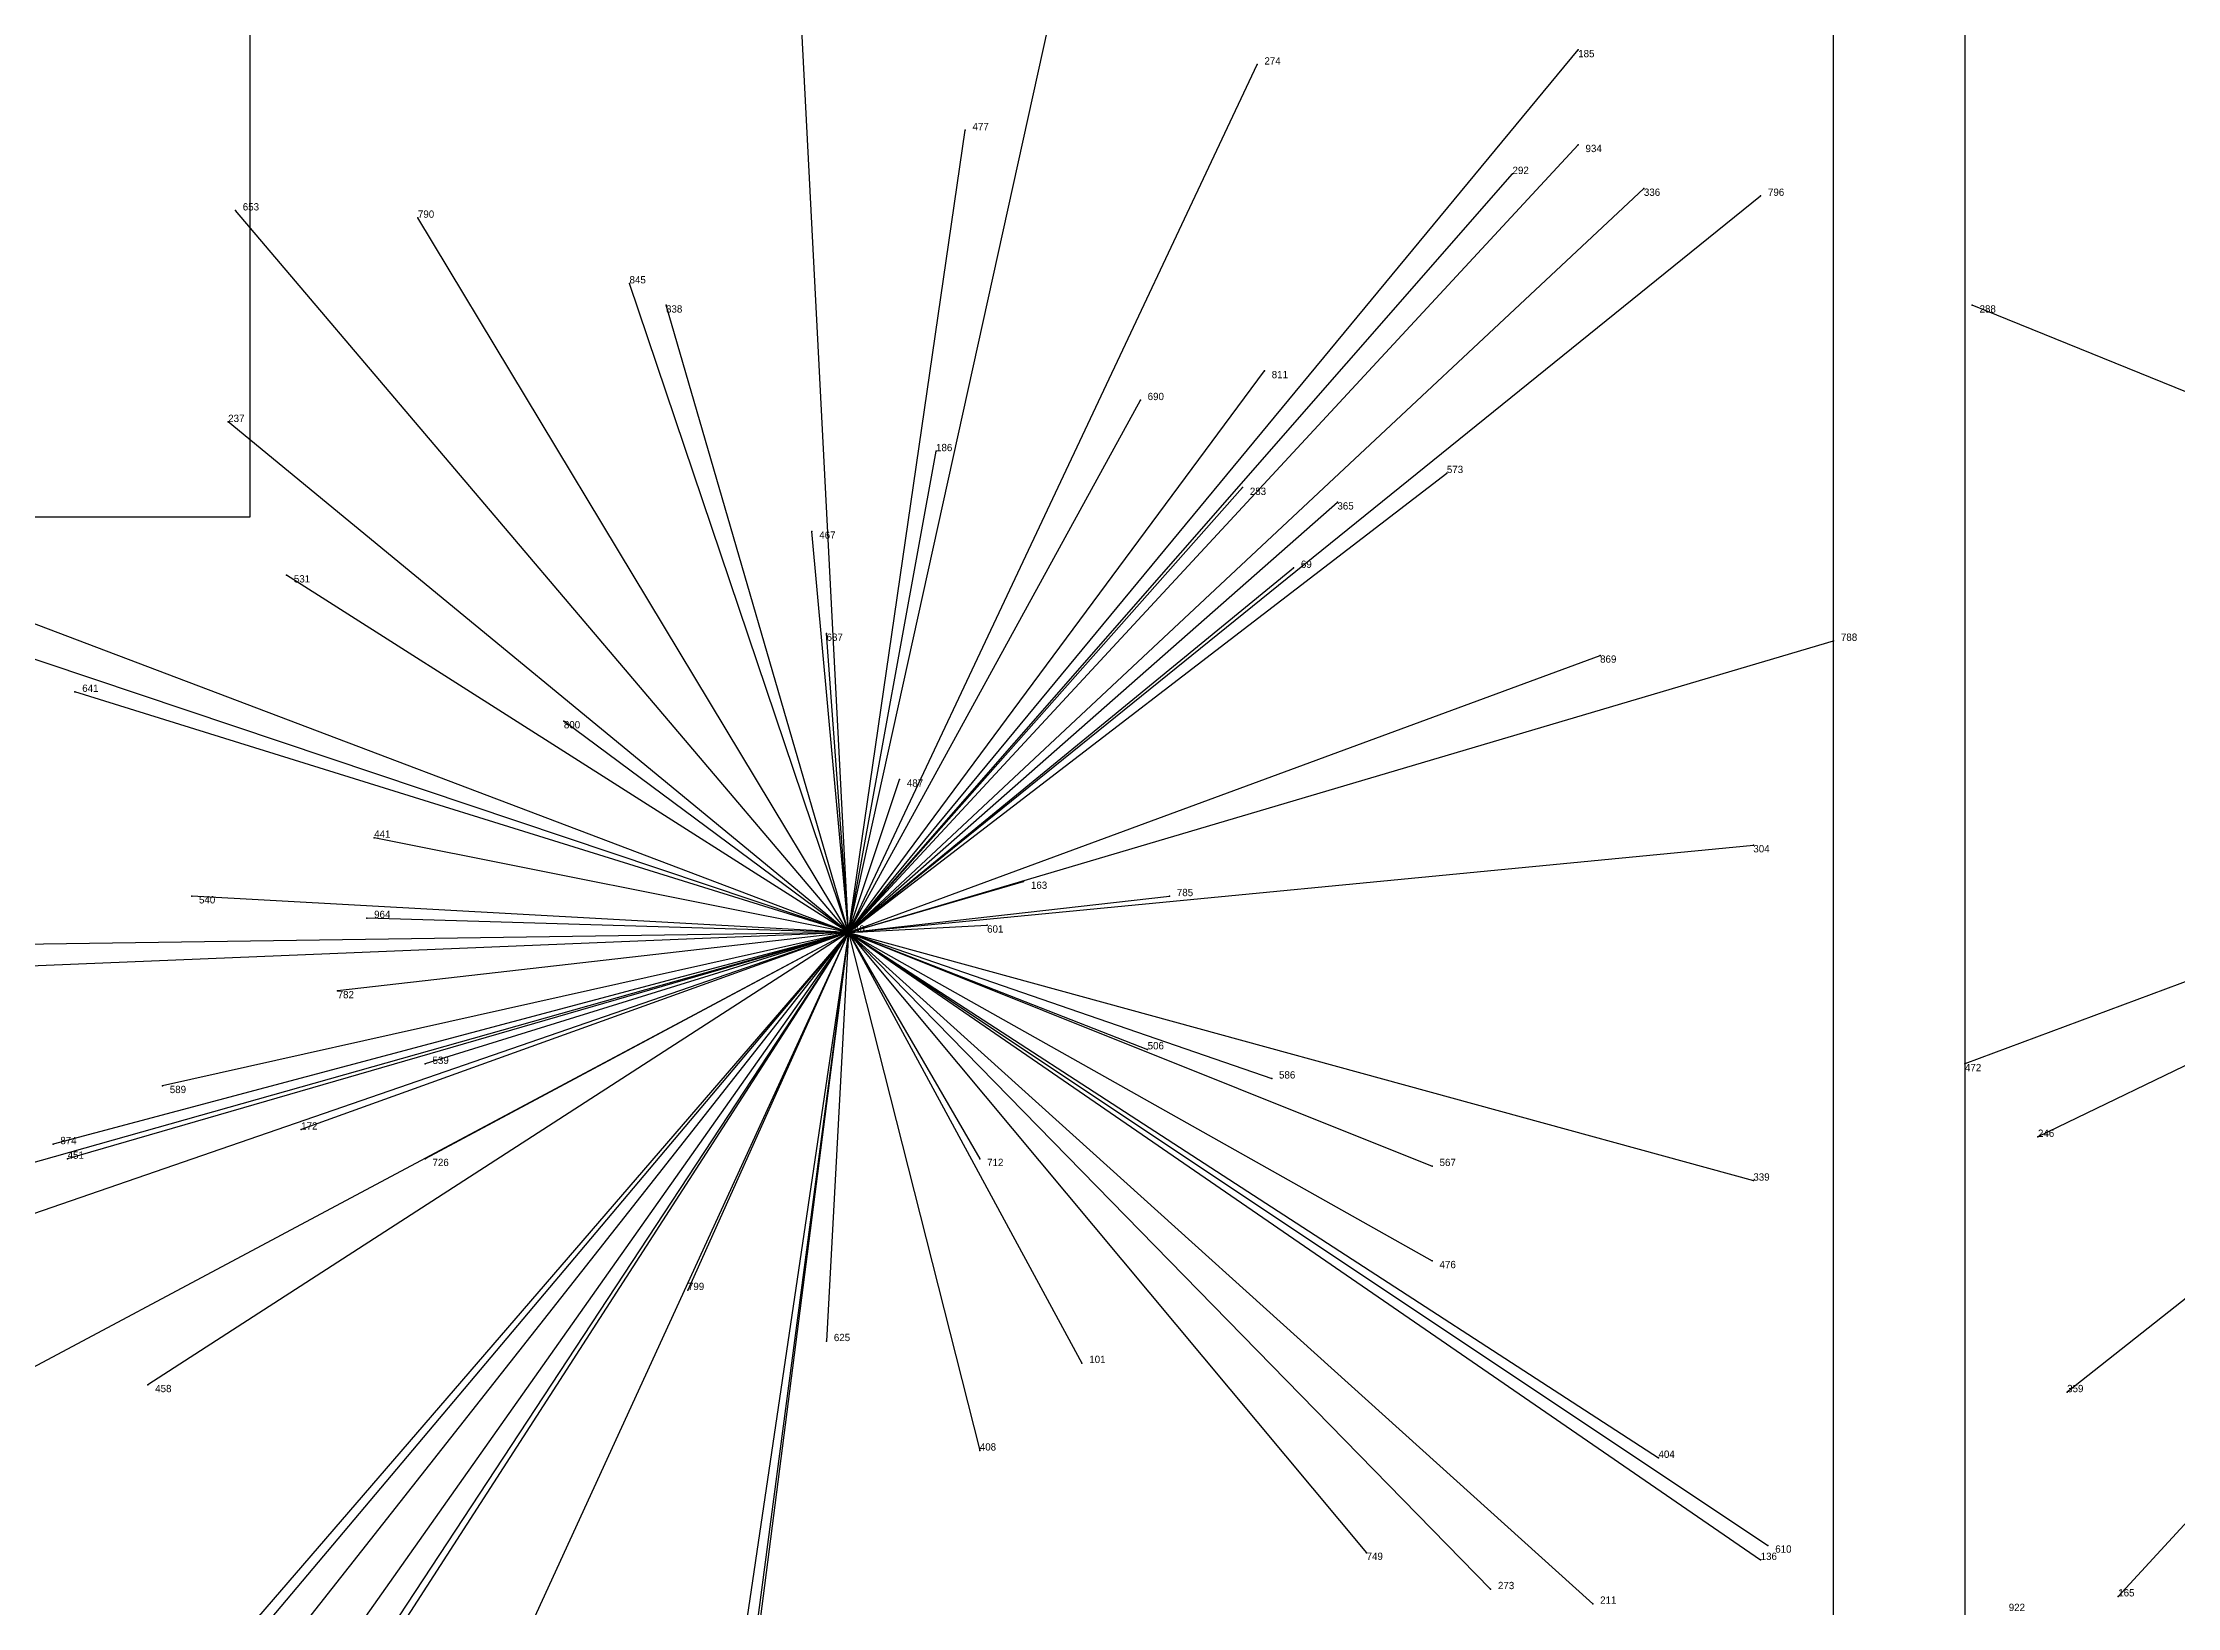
# Model space of a CAD drawing. Extents: x 0 to 1, y 0 to 1.
# Drawn here: x 0.4166 to 0.7091, y 0.5095 to 0.724 of the extents above; entities that cross this region are included whole.
import ezdxf

# ---------------------------------------------------------------- set-up
doc = ezdxf.new("R2010")
doc.units = 0
for name, color, linetype in [('Clients', 3, 'CONTINUOUS'), ('Facilities', 3, 'CONTINUOUS'), ('Facilities_lines', 3, 'CONTINUOUS'), ('Min_max_boxes', 1, 'CONTINUOUS'), ('Normals', 1, 'CONTINUOUS'), ('Source_points', 5, 'CONTINUOUS'), ('Text', 3, 'CONTINUOUS')]:
    doc.layers.add(name, color=color, linetype=linetype)

msp = doc.modelspace()

# ---------------------------------------------------------------- linework, layer by layer
at = {"layer": 'Clients', "color": 5}
for p in [(0.627, 0.723), (0.583, 0.721), (0.543, 0.712), (0.627, 0.71), (0.618, 0.706), (0.636, 0.704), (0.652, 0.703), (0.443, 0.701), (0.468, 0.7), (0.497, 0.691), (0.502, 0.688), (0.681, 0.688), (0.584, 0.679), (0.567, 0.675), (0.442, 0.672), (0.539, 0.668), (0.609, 0.665), (0.581, 0.663), (0.594, 0.661), (0.522, 0.657), (0.45, 0.651), (0.588, 0.652), (0.524, 0.643), (0.662, 0.642), (0.63, 0.64), (0.421, 0.635), (0.488, 0.631), (0.534, 0.623), (0.462, 0.615), (0.651, 0.614), (0.551, 0.609), (0.437, 0.607), (0.571, 0.607), (0.461, 0.604), (0.546, 0.603), (0.457, 0.594), (0.568, 0.586), (0.469, 0.584), (0.68, 0.584), (0.433, 0.581), (0.585, 0.582), (0.452, 0.575), (0.69, 0.574), (0.418, 0.573), (0.42, 0.571), (0.469, 0.571), (0.545, 0.571), (0.607, 0.57), (0.651, 0.568), (0.607, 0.557), (0.505, 0.553), (0.524, 0.546), (0.559, 0.543), (0.431, 0.54), (0.694, 0.539), (0.545, 0.531), (0.638, 0.53), (0.653, 0.518), (0.598, 0.517), (0.652, 0.516), (0.615, 0.512), (0.629, 0.51), (0.701, 0.511)]:
    msp.add_point(p, dxfattribs=at)
at = {"layer": 'Facilities', "color": 3}
msp.add_point((0.527, 0.602), dxfattribs=at)
at = {"layer": 'Facilities_lines', "color": 3}
for p, q in [((0.527, 0.602), (0.52, 0.738)), ((0.527, 0.602), (0.555, 0.729)), ((0.527, 0.602), (0.627, 0.723)), ((0.527, 0.602), (0.583, 0.721)), ((0.527, 0.602), (0.543, 0.712)), ((0.527, 0.602), (0.627, 0.71)), ((0.527, 0.602), (0.618, 0.706)), ((0.527, 0.602), (0.636, 0.704)), ((0.527, 0.602), (0.652, 0.703)), ((0.527, 0.602), (0.443, 0.701)), ((0.527, 0.602), (0.468, 0.7)), ((0.527, 0.602), (0.497, 0.691)), ((0.527, 0.602), (0.502, 0.688)), ((0.814, 0.634), (0.681, 0.688)), ((0.527, 0.602), (0.584, 0.679)), ((0.527, 0.602), (0.567, 0.675)), ((0.527, 0.602), (0.442, 0.672)), ((0.527, 0.602), (0.539, 0.668)), ((0.527, 0.602), (0.609, 0.665)), ((0.527, 0.602), (0.581, 0.663)), ((0.527, 0.602), (0.594, 0.661)), ((0.527, 0.602), (0.522, 0.657)), ((0.527, 0.602), (0.39, 0.654)), ((0.527, 0.602), (0.45, 0.651)), ((0.527, 0.602), (0.588, 0.652)), ((0.527, 0.602), (0.402, 0.644)), ((0.527, 0.602), (0.524, 0.643)), ((0.527, 0.602), (0.662, 0.642)), ((0.527, 0.602), (0.63, 0.64)), ((0.527, 0.602), (0.421, 0.635)), ((0.814, 0.634), (0.68, 0.584)), ((0.814, 0.634), (0.69, 0.574)), ((0.814, 0.634), (0.694, 0.539)), ((0.814, 0.634), (0.701, 0.511)), ((0.527, 0.602), (0.488, 0.631)), ((0.527, 0.602), (0.534, 0.623)), ((0.527, 0.602), (0.462, 0.615)), ((0.527, 0.602), (0.651, 0.614)), ((0.527, 0.602), (0.551, 0.609)), ((0.527, 0.602), (0.437, 0.607)), ((0.527, 0.602), (0.571, 0.607)), ((0.527, 0.602), (0.461, 0.604)), ((0.527, 0.602), (0.546, 0.603)), ((0.527, 0.602), (0.389, 0.6)), ((0.527, 0.602), (0.403, 0.567)), ((0.527, 0.602), (0.405, 0.597)), ((0.527, 0.602), (0.407, 0.538)), ((0.527, 0.602), (0.414, 0.563)), ((0.527, 0.602), (0.418, 0.573)), ((0.527, 0.602), (0.42, 0.571)), ((0.527, 0.602), (0.431, 0.54)), ((0.527, 0.602), (0.433, 0.493)), ((0.527, 0.602), (0.433, 0.459)), ((0.527, 0.602), (0.433, 0.581)), ((0.527, 0.602), (0.438, 0.476)), ((0.527, 0.602), (0.438, 0.464)), ((0.527, 0.602), (0.438, 0.489)), ((0.527, 0.602), (0.447, 0.507)), ((0.527, 0.602), (0.452, 0.575)), ((0.527, 0.602), (0.457, 0.594)), ((0.527, 0.602), (0.469, 0.584)), ((0.527, 0.602), (0.469, 0.571)), ((0.527, 0.602), (0.477, 0.493)), ((0.527, 0.602), (0.505, 0.553)), ((0.527, 0.602), (0.51, 0.487)), ((0.527, 0.602), (0.511, 0.481)), ((0.527, 0.602), (0.514, 0.501)), ((0.527, 0.602), (0.524, 0.546)), ((0.527, 0.602), (0.559, 0.543)), ((0.527, 0.602), (0.545, 0.531)), ((0.527, 0.602), (0.607, 0.557)), ((0.527, 0.602), (0.568, 0.586)), ((0.527, 0.602), (0.607, 0.57)), ((0.527, 0.602), (0.585, 0.582)), ((0.527, 0.602), (0.629, 0.51)), ((0.527, 0.602), (0.615, 0.512)), ((0.527, 0.602), (0.652, 0.516)), ((0.527, 0.602), (0.638, 0.53)), ((0.527, 0.602), (0.651, 0.568)), ((0.527, 0.602), (0.653, 0.518)), ((0.527, 0.602), (0.545, 0.571)), ((0.527, 0.602), (0.598, 0.517))]:
    msp.add_line(p, q, dxfattribs=at)
at = {"layer": 'Min_max_boxes', "color": 1}
for p, q in [((0.445, 0.659), (0.445, 1)), ((0.445, 0.659), (0.445, 1)), ((0.68, 0.759), (0.68, 0.477)), ((0.68, 0.759), (0.68, 0.477)), ((0.662, 0.459), (0.662, 0.738)), ((0.662, 0.459), (0.662, 0.738)), ((0.212, 0.659), (0.445, 0.659)), ((0.212, 0.659), (0.445, 0.659)), ((0.445, 0.659), (0.445, 0.659))]:
    msp.add_line(p, q, dxfattribs=at)
at = {"layer": 'Normals', "color": 1}
for p, q in [((0.627, 0.723), (0.627, 0.723, 0.1)), ((0.583, 0.721), (0.583, 0.721, 0.1)), ((0.543, 0.712), (0.543, 0.712, 0.1)), ((0.627, 0.71), (0.627, 0.71, 0.1)), ((0.618, 0.706), (0.618, 0.706, 0.1)), ((0.636, 0.704), (0.636, 0.704, 0.1)), ((0.652, 0.703), (0.652, 0.703, 0.1)), ((0.443, 0.701), (0.443, 0.701, 0.1)), ((0.468, 0.7), (0.468, 0.7, 0.1)), ((0.497, 0.691), (0.497, 0.691, 0.1)), ((0.502, 0.688), (0.502, 0.688, 0.1)), ((0.681, 0.688), (0.681, 0.688, 0.1)), ((0.584, 0.679), (0.584, 0.679, 0.1)), ((0.567, 0.675), (0.567, 0.675, 0.1)), ((0.442, 0.672), (0.442, 0.672, 0.1)), ((0.539, 0.668), (0.539, 0.668, 0.1)), ((0.609, 0.665), (0.609, 0.665, 0.1)), ((0.581, 0.663), (0.581, 0.663, 0.1)), ((0.594, 0.661), (0.594, 0.661, 0.1)), ((0.522, 0.657), (0.522, 0.657, 0.1)), ((0.45, 0.651), (0.45, 0.651, 0.1)), ((0.588, 0.652), (0.588, 0.652, 0.1)), ((0.524, 0.643), (0.524, 0.643, 0.1)), ((0.662, 0.642), (0.662, 0.642, 0.1)), ((0.63, 0.64), (0.63, 0.64, 0.1)), ((0.421, 0.635), (0.421, 0.635, 0.1)), ((0.488, 0.631), (0.488, 0.631, 0.1)), ((0.534, 0.623), (0.534, 0.623, 0.1)), ((0.462, 0.615), (0.462, 0.615, 0.1)), ((0.651, 0.614), (0.651, 0.614, 0.1)), ((0.551, 0.609), (0.551, 0.609, 0.1)), ((0.437, 0.607), (0.437, 0.607, 0.1)), ((0.571, 0.607), (0.571, 0.607, 0.1)), ((0.461, 0.604), (0.461, 0.604, 0.1)), ((0.546, 0.603), (0.546, 0.603, 0.1)), ((0.527, 0.602), (0.527, 0.602, 0.1)), ((0.457, 0.594), (0.457, 0.594, 0.1)), ((0.568, 0.586), (0.568, 0.586, 0.1)), ((0.469, 0.584), (0.469, 0.584, 0.1)), ((0.68, 0.584), (0.68, 0.584, 0.1)), ((0.433, 0.581), (0.433, 0.581, 0.1)), ((0.585, 0.582), (0.585, 0.582, 0.1)), ((0.452, 0.575), (0.452, 0.575, 0.1)), ((0.69, 0.574), (0.69, 0.574, 0.1)), ((0.418, 0.573), (0.418, 0.573, 0.1)), ((0.42, 0.571), (0.42, 0.571, 0.1)), ((0.469, 0.571), (0.469, 0.571, 0.1)), ((0.545, 0.571), (0.545, 0.571, 0.1)), ((0.607, 0.57), (0.607, 0.57, 0.1)), ((0.651, 0.568), (0.651, 0.568, 0.1)), ((0.607, 0.557), (0.607, 0.557, 0.1)), ((0.505, 0.553), (0.505, 0.553, 0.1)), ((0.524, 0.546), (0.524, 0.546, 0.1)), ((0.559, 0.543), (0.559, 0.543, 0.1)), ((0.431, 0.54), (0.431, 0.54, 0.1)), ((0.694, 0.539), (0.694, 0.539, 0.1)), ((0.545, 0.531), (0.545, 0.531, 0.1)), ((0.638, 0.53), (0.638, 0.53, 0.1)), ((0.653, 0.518), (0.653, 0.518, 0.1)), ((0.598, 0.517), (0.598, 0.517, 0.1)), ((0.652, 0.516), (0.652, 0.516, 0.1)), ((0.615, 0.512), (0.615, 0.512, 0.1)), ((0.629, 0.51), (0.629, 0.51, 0.1)), ((0.701, 0.511), (0.701, 0.511, 0.1))]:
    msp.add_line(p, q, dxfattribs=at)
at = {"layer": 'Source_points', "color": 5}
for p in [(0.627, 0.723), (0.583, 0.721), (0.543, 0.712), (0.627, 0.71), (0.618, 0.706), (0.636, 0.704), (0.652, 0.703), (0.443, 0.701), (0.468, 0.7), (0.497, 0.691), (0.502, 0.688), (0.681, 0.688), (0.584, 0.679), (0.567, 0.675), (0.442, 0.672), (0.539, 0.668), (0.609, 0.665), (0.581, 0.663), (0.594, 0.661), (0.522, 0.657), (0.45, 0.651), (0.588, 0.652), (0.524, 0.643), (0.662, 0.642), (0.63, 0.64), (0.421, 0.635), (0.488, 0.631), (0.534, 0.623), (0.462, 0.615), (0.651, 0.614), (0.551, 0.609), (0.437, 0.607), (0.571, 0.607), (0.461, 0.604), (0.546, 0.603), (0.527, 0.602), (0.457, 0.594), (0.568, 0.586), (0.469, 0.584), (0.68, 0.584), (0.433, 0.581), (0.585, 0.582), (0.452, 0.575), (0.69, 0.574), (0.418, 0.573), (0.42, 0.571), (0.469, 0.571), (0.545, 0.571), (0.607, 0.57), (0.651, 0.568), (0.607, 0.557), (0.505, 0.553), (0.524, 0.546), (0.559, 0.543), (0.431, 0.54), (0.694, 0.539), (0.545, 0.531), (0.638, 0.53), (0.653, 0.518), (0.598, 0.517), (0.652, 0.516), (0.615, 0.512), (0.629, 0.51), (0.701, 0.511)]:
    msp.add_point(p, dxfattribs=at)

# ---------------------------------------------------------------- texts
at = {"layer": 'Text', "color": 3}
for s, p in [('185', (0.627, 0.722)), ('274', (0.584, 0.721)), ('477', (0.544, 0.712)), ('934', (0.628, 0.709)), ('292', (0.618, 0.706)), ('336', (0.636, 0.703)), ('796', (0.653, 0.703)), ('653', (0.444, 0.701)), ('790', (0.468, 0.7)), ('845', (0.497, 0.691)), ('338', (0.502, 0.687)), ('288', (0.682, 0.687)), ('811', (0.585, 0.678)), ('690', (0.568, 0.675)), ('237', (0.442, 0.672)), ('186', (0.539, 0.668)), ('573', (0.609, 0.665)), ('283', (0.582, 0.662)), ('365', (0.594, 0.66)), ('467', (0.523, 0.656)), ('69', (0.589, 0.652)), ('531', (0.451, 0.65)), ('687', (0.524, 0.642)), ('788', (0.663, 0.642)), ('869', (0.63, 0.639)), ('641', (0.422, 0.635)), ('800', (0.488, 0.63)), ('487', (0.535, 0.622)), ('441', (0.462, 0.615)), ('304', (0.651, 0.613)), ('163', (0.552, 0.608)), ('540', (0.438, 0.606)), ('785', (0.572, 0.607)), ('964', (0.462, 0.604)), ('740', (0.527, 0.602)), ('601', (0.546, 0.602)), ('782', (0.457, 0.593)), ('506', (0.568, 0.586)), ('539', (0.47, 0.584)), ('586', (0.586, 0.582)), ('472', (0.68, 0.583)), ('589', (0.434, 0.58)), ('874', (0.419, 0.573)), ('172', (0.452, 0.575)), ('246', (0.69, 0.574)), ('451', (0.42, 0.571)), ('726', (0.47, 0.57)), ('712', (0.546, 0.57)), ('567', (0.608, 0.57)), ('339', (0.651, 0.568)), ('476', (0.608, 0.556)), ('799', (0.505, 0.553)), ('625', (0.525, 0.546)), ('101', (0.56, 0.543)), ('458', (0.432, 0.539)), ('359', (0.694, 0.539)), ('408', (0.545, 0.531)), ('404', (0.638, 0.53)), ('610', (0.654, 0.517)), ('749', (0.598, 0.516)), ('136', (0.652, 0.516)), ('273', (0.616, 0.512)), ('165', (0.701, 0.511)), ('211', (0.63, 0.51)), ('922', (0.686, 0.509))]:
    msp.add_text(s, height=0.001, dxfattribs=at).set_placement(p)

doc.saveas('drawing.dxf')
